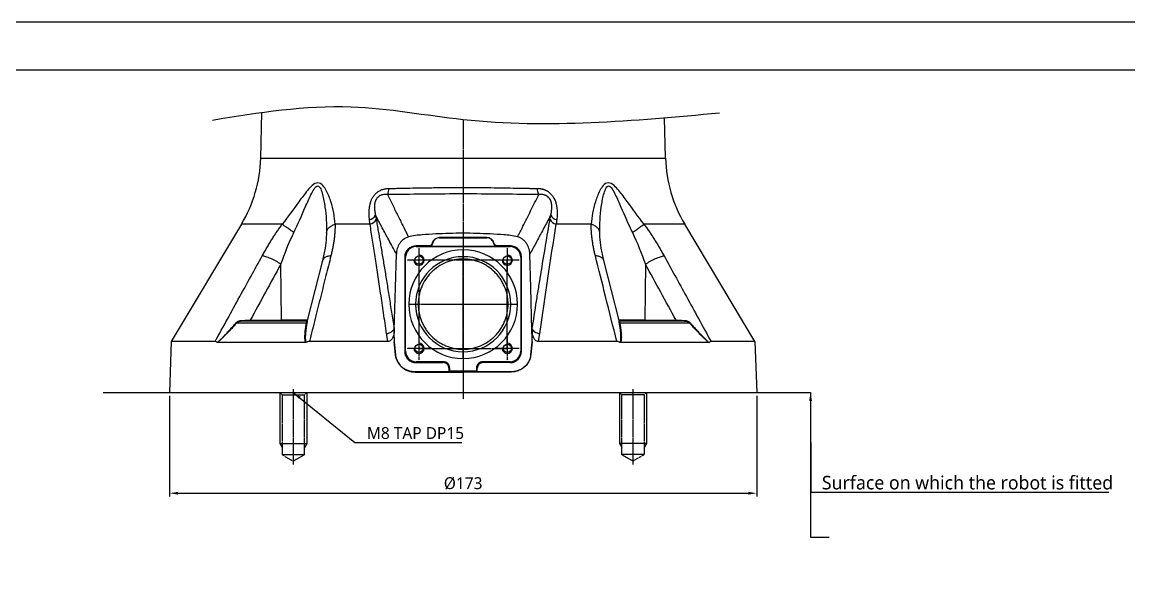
# Model space of a CAD drawing. Header units: millimetres. Extents: x 0 to 4378, y 0 to 2376.
# Drawn here: x 3869.8 to 4195.6, y 252.8 to 420 of the extents above; entities that cross this region are included whole.
import ezdxf
from ezdxf.enums import TextEntityAlignment as Align

# ---------------------------------------------------------------- set-up
doc = ezdxf.new("R2010")
doc.units = ezdxf.units.MM
doc.header["$LTSCALE"] = 0.2
for name, pattern in [('CENTER2', [1.125, 0.75, -0.125, 0.125, -0.125]), ('CENTERX2', [4, 2.5, -0.5, 0.5, -0.5]), ('HIDDEN', [0.375, 0.25, -0.125])]:
    doc.linetypes.add(name, pattern=pattern)
for name, color, linetype in [('01_Object Line', 4, 'Continuous'), ('02_Center Line', 1, 'CENTER2'), ('03_Hidden Line', 2, 'HIDDEN'), ('05_Section Line', 3, 'Continuous'), ('12_Before Rev.Num.', 5, 'Continuous')]:
    doc.layers.add(name, color=color, linetype=linetype)
doc.styles.add('Rainbow-4.0 Style', font='malgunsl.ttf')
doc.dimstyles.new('Rainbow-4.0 Style', dxfattribs={"dimtxt": 3.5, "dimasz": 2.5, "dimexe": 1, "dimexo": 1, "dimgap": 1, "dimtad": 1, "dimdsep": 46, "dimtxsty": 'Rainbow-4.0 Style', "dimcen": 0, "dimclrd": 251, "dimclre": 251, "dimclrt": 7, "dimazin": 3, "dimtp": 0.1, "dimtm": 0.1, "dimtfac": 0.61, "dimtmove": 0, "dimatfit": 3, "dimfxl": 1, "dimlwd": -1, "dimlwe": -1, "dimarcsym": 1})

# ---------------------------------------------------------------- blocks, each defined once
blk = doc.blocks.new('13211 Blk$A39N2-6W2401R')
blk.add_circle((0, 0), 1.23)
at = {"layer": '02_Center Line'}
for p, q in [((0, 3.5), (0, -3.5)), ((3.5, 0), (-3.5, 0))]:
    blk.add_line(p, q, dxfattribs=at)
at = {"layer": '05_Section Line'}
blk.add_arc((0, 0), 1.5, 180, 90, dxfattribs=at)
blk = doc.blocks.new('13211 Blk$A39N2-6W2401T')
blk.add_circle((0, 0), 1.23)
at = {"layer": '02_Center Line'}
for p, q in [((0, 3.5), (0, -3.5)), ((3.5, 0), (-3.5, 0))]:
    blk.add_line(p, q, dxfattribs=at)
at = {"layer": '05_Section Line'}
blk.add_arc((0, 0), 1.5, 180, 90, dxfattribs=at)
blk = doc.blocks.new('13211 Blk$A39N2-6W2401V')
blk.add_circle((0, 0), 1.23)
at = {"layer": '02_Center Line'}
for p, q in [((0, 3.5), (0, -3.5)), ((3.5, 0), (-3.5, 0))]:
    blk.add_line(p, q, dxfattribs=at)
at = {"layer": '05_Section Line'}
blk.add_arc((0, 0), 1.5, 180, 90, dxfattribs=at)
blk = doc.blocks.new('13211 Blk$A39N2-6W2401X')
blk.add_circle((0, 0), 1.23)
at = {"layer": '02_Center Line'}
for p, q in [((0, 3.5), (0, -3.5)), ((3.5, 0), (-3.5, 0))]:
    blk.add_line(p, q, dxfattribs=at)
at = {"layer": '05_Section Line'}
blk.add_arc((0, 0), 1.5, 180, 90, dxfattribs=at)
blk = doc.blocks.new('13211 Blk$A39N2-6W2401P')
at = {"linetype": 'Continuous', "lineweight": 25}
for p, q in [((-59.6, 71.01), (-59.25, 84.47)), ((59.6, 71.01), (59.29, 82.91)), ((-59.6, 71.01), (59.6, 71.01)), ((-65.26, 51.54), (-85.91, 16.99)), ((-40.22, 49.1), (-40.23, 48.75)), ((40.23, 48.76), (40.22, 49.1)), ((85.91, 16.99), (65.26, 51.54)), ((-40.23, 48.75), (-40.29, 47.51)), ((6.97, 47.63), (-6.97, 47.61)), ((-6.97, 47.54), (6.97, 47.56)), ((40.27, 47.74), (40.23, 48.76)), ((-10.05, 45.19), (-13.85, 45.19)), ((-13.85, 45.19), (-13.85, 44.95)), ((-13.85, 44.95), (0, 44.95)), ((0, 44.98), (-10.02, 44.98)), ((0, 44.98), (0, 44.95)), ((10.02, 44.98), (0, 44.98)), ((0, 44.95), (13.85, 44.95)), ((0, 42), (0, 44)), ((13.85, 45.19), (10.05, 45.19)), ((13.85, 44.95), (13.85, 45.19)), ((-53.49, 23.29), (-53.65, 39.81)), ((-41.42, 40.88), (-45.92, 23.23)), ((-17.19, 41.85), (-17.19, 14.15)), ((-16.95, 41.85), (-17.19, 41.85)), ((-16.95, 14.15), (-16.95, 41.85)), ((0, 41.29), (0, 42)), ((17.19, 41.85), (16.95, 41.85)), ((16.95, 41.85), (16.95, 14.15)), ((17.19, 14.15), (17.19, 41.85)), ((45.92, 23.23), (41.42, 40.88)), ((53.65, 39.81), (53.49, 23.29)), ((-45.88, 23.29), (-53.49, 23.29)), ((53.49, 23.29), (45.9, 23.29)), ((-20.32, 18.1), (-20.28, 20.3)), ((-20.28, 20.3), (-20.28, 20.3)), ((20.32, 18.1), (20.26, 20.35)), ((20.28, 20.3), (20.26, 20.35)), ((20.28, 20.3), (20.32, 18.1)), ((20.28, 20.3), (20.28, 20.3)), ((-85.91, 16.99), (-86.43, 2)), ((-22.18, 17), (-22.47, 18.89)), ((-22.18, 17), (-22.18, 16.99)), ((-20.33, 16.88), (-20.34, 16.98)), ((-20.32, 16.98), (-20.34, 16.98)), ((-20.33, 16.88), (-20.34, 16.98)), ((-20.33, 16.88), (-20.33, 16.88)), ((-20.3, 18.27), (-20.32, 16.98)), ((20.32, 16.98), (20.3, 18.27)), ((20.34, 16.98), (20.32, 16.98)), ((20.34, 16.98), (20.33, 16.88)), ((20.33, 16.88), (20.34, 16.98)), ((22.18, 17), (22.47, 18.89)), ((22.47, 18.89), (22.53, 19.3)), ((85.91, 16.99), (86.43, 2)), ((-17.19, 14.15), (-16.95, 14.15)), ((0, 14.73), (0, 14)), ((0, 14), (0, 12)), ((16.95, 14.15), (17.19, 14.15)), ((-13.85, 11.05), (-13.85, 10.81)), ((-5.83, 11.05), (-13.85, 11.05)), ((-13.85, 10.81), (-5.83, 10.81)), ((-5.83, 10.81), (-5.83, 11.05)), ((5.83, 10.81), (5.83, 11.05)), ((13.85, 11.05), (5.83, 11.05)), ((13.85, 10.81), (5.83, 10.81)), ((13.85, 10.81), (13.85, 11.05)), ((-14.17, 8.08), (-4.17, 8.08)), ((-4.17, 9.15), (-4.17, 8.08)), ((-4.17, 8.08), (-3.93, 8.33)), ((-3.93, 8.33), (-3.93, 9.15)), ((3.93, 8.33), (-3.93, 8.33)), ((4.17, 9.15), (3.93, 9.15)), ((3.93, 9.15), (3.93, 8.33)), ((3.93, 8.33), (4.17, 8.08)), ((4.17, 8.08), (4.17, 9.15)), ((4.17, 8.08), (14.17, 8.08)), ((-86.43, 2), (86.43, 2))]:
    blk.add_line(p, q, dxfattribs=at)
at = {"linetype": 'Continuous', "lineweight": 25, "flags": 128}
for points in [[(-20.87, 60.28), (-21.58, 60.27), (-22.28, 60.27)], [(-6.97, 47.61), (-6.97, 47.57), (-6.97, 47.54)], [(6.97, 47.56), (6.97, 47.6), (6.97, 47.63)], [(-20.26, 20.35), (-19.92, 32.91), (-19.65, 42.77)], [(20.26, 20.35), (19.92, 32.91), (19.65, 42.77)], [(-62.69, 23.29), (-57.53, 23.29), (-53.49, 23.29)], [(-53.37, 23), (-53.39, 23.01), (-53.41, 23.02), (-53.43, 23.05), (-53.45, 23.09), (-53.47, 23.13), (-53.48, 23.18), (-53.48, 23.24), (-53.49, 23.29)], [(53.49, 23.29), (53.48, 23.24), (53.48, 23.18), (53.47, 23.13), (53.45, 23.09), (53.43, 23.05), (53.41, 23.02), (53.39, 23.01), (53.37, 23)], [(53.49, 23.29), (58.64, 23.29), (62.69, 23.29)], [(-20.32, 20.76), (-20.3, 20.59), (-20.28, 20.45)], [(-20.32, 18.1), (-20.29, 19.36), (-20.26, 20.35)], [(-20.26, 20.35), (-20.27, 20.32), (-20.28, 20.3)], [(20.28, 20.45), (20.3, 20.63), (20.33, 20.76)], [(-20.3, 18.27), (-20.31, 18.17), (-20.32, 18.1)], [(20.32, 18.1), (20.31, 18.19), (20.3, 18.27)], [(20.33, 16.88), (20.33, 16.88), (20.33, 16.88)], [(-19.91, 13.14), (-19.92, 13.14), (-19.92, 13.14)], [(19.92, 13.14), (19.92, 13.14), (19.91, 13.14)], [(0, 8.08), (-7.94, 8.08), (-14.17, 8.08)], [(-3.93, 9.15), (-4.07, 9.15), (-4.17, 9.15)], [(0, 7.99), (0, 8.04), (0, 8.08)], [(14.17, 8.08), (6.24, 8.08), (0, 8.08)]]:
    blk.add_lwpolyline(points, dxfattribs=at)
at = {"linetype": 'Continuous', "lineweight": 25}
for centre, radius, start, end in [((-99.59, 72.06), 40, 329.1279, 358.5), ((99.59, 72.06), 40, 181.5, 210.8721), ((-26.32, 62.32), 4.54, 333.0982, 357.2856), ((26.3, 62.33), 4.54, 182.8243, 207.0648), ((-28.27, 55.6), 2.82, 284.3486, 330.8618), ((-28.14, 54.3), 2.86, 284.9335, 332.8574), ((28.14, 54.3), 2.86, 207.142, 255.0673), ((28.27, 55.61), 2.82, 209.1469, 255.655), ((-6.97, 45.44), 2.17, 90.0924, 166.2598), ((6.97, 45.46), 2.17, 13.3227, 90.0923), ((-13.85, 41.85), 3.34, 90, 180.0001), ((-13.85, 41.85), 3.1, 90, 180), ((0, 28), 16, 90, 270), ((0, 28), 16, 270, 90), ((13.85, 41.85), 3.1, 0, 90), ((0, 28), 14, 90, 270), ((0, 28), 14, 270, 90), ((-21.43, 20.84), 1.27, 335.0181, 337.4625), ((21.43, 20.84), 1.26, 202.5326, 204.9884), ((-13.85, 14.15), 3.1, 180, 270), ((13.85, 14.15), 3.34, 270, 359.9999), ((13.85, 14.15), 3.1, 270, 0), ((-5.83, 9.15), 1.9, 359.9077, 90), ((-5.83, 9.15), 1.66, 359.9077, 90), ((5.83, 9.15), 1.9, 90, 180.0923), ((5.83, 9.15), 1.66, 90, 180.0923)]:
    blk.add_arc(centre, radius, start, end, dxfattribs=at)
for points, knots in [([(-37.7, 51.54), (-37.82, 53.75), (-38.24, 56), (-39.3, 59.33), (-39.72, 60.44), (-40.57, 62.01), (-40.88, 62.52), (-41.66, 63.39), (-42.17, 63.76), (-43.37, 63.75), (-43.95, 63.37), (-44.96, 62.49), (-45.42, 61.97), (-46.73, 60.4), (-47.53, 59.29), (-49.96, 55.97), (-51.57, 53.74), (-53.26, 51.54)], [0, 0, 0, 0, 0.25, 0.25, 0.375, 0.375, 0.4375, 0.4375, 0.5, 0.5, 0.5625, 0.5625, 0.625, 0.625, 0.75, 0.75, 1, 1, 1, 1]), ([(-49.84, 49.1), (-48.66, 51.58), (-47.55, 54.09), (-45.92, 57.83), (-45.38, 59.07), (-44.52, 60.84), (-44.22, 61.42), (-43.58, 62.41), (-43.21, 62.84), (-42.47, 62.86), (-42.17, 62.43), (-41.71, 61.46), (-41.53, 60.89), (-41.07, 59.12), (-40.85, 57.87), (-40.33, 54.12), (-40.17, 51.59), (-40.22, 49.1)], [0, 0, 0, 0, 0.25, 0.25, 0.375, 0.375, 0.4375, 0.4375, 0.5, 0.5, 0.5625, 0.5625, 0.625, 0.625, 0.75, 0.75, 1, 1, 1, 1]), ([(-27.57, 52.87), (-27.58, 52.99), (-27.61, 53.23), (-27.64, 53.6), (-27.66, 53.96), (-27.67, 54.32), (-27.68, 54.67), (-27.68, 55.01), (-27.67, 55.34), (-27.65, 55.67), (-27.63, 55.99), (-27.59, 56.31), (-27.55, 56.62), (-27.5, 56.92), (-27.45, 57.21), (-27.38, 57.5), (-27.31, 57.78), (-27.23, 58.05), (-27.14, 58.31), (-27.04, 58.57), (-26.86, 58.98), (-26.56, 59.55), (-26.06, 60.23), (-25.48, 60.82), (-24.9, 61.25), (-24.36, 61.54), (-23.89, 61.75), (-23.4, 61.9), (-22.89, 62.02), (-22.35, 62.09), (-21.98, 62.1), (-21.79, 62.1)], [0, 0, 0, 0, 0.0335354, 0.0661457, 0.0978479, 0.1286597, 0.1585996, 0.1876872, 0.2159433, 0.24339, 0.2700509, 0.2959513, 0.3211182, 0.3455806, 0.3693697, 0.3925191, 0.4150646, 0.4370449, 0.4585015, 0.4794784, 0.5000228, 0.5626675, 0.6253279, 0.6883573, 0.750067, 0.7894952, 0.8292989, 0.8698829, 0.9116305, 0.9548961, 1, 1, 1, 1]), ([(-21.79, 62.1), (-21.56, 62.1), (-21.08, 62.11), (-20.31, 62.12), (-19.47, 62.13), (-18.55, 62.15), (-17.55, 62.17), (-15.75, 62.21), (-13.59, 62.26), (-11.16, 62.3), (-9.22, 62.32), (-7.36, 62.34), (-5.5, 62.36), (-3.66, 62.37), (-1.82, 62.37), (0.59, 62.38), (3.61, 62.37), (7.29, 62.34), (10.43, 62.31), (13.5, 62.25), (15.84, 62.2), (17.99, 62.15), (19.4, 62.13), (20.64, 62.11), (21.42, 62.11), (21.77, 62.11)], [0, 0, 0, 0, 0.01656, 0.034848, 0.054863, 0.076605, 0.100074, 0.125268, 0.202668, 0.249884, 0.292499, 0.33476, 0.376666, 0.41822, 0.459422, 0.500273, 0.580465, 0.663351, 0.74894, 0.793835, 0.874147, 0.911222, 0.944557, 0.97415, 1, 1, 1, 1]), ([(21.77, 62.11), (21.86, 62.11), (22.04, 62.1), (22.29, 62.09), (22.55, 62.06), (22.79, 62.03), (23.04, 61.99), (23.28, 61.93), (23.51, 61.87), (23.74, 61.8), (23.96, 61.72), (24.18, 61.63), (24.39, 61.52), (24.6, 61.41), (24.89, 61.25), (25.26, 60.99), (25.67, 60.63), (26.12, 60.16), (26.56, 59.55), (26.91, 58.89), (27.16, 58.27), (27.34, 57.71), (27.48, 57.1), (27.58, 56.47), (27.65, 55.81), (27.68, 55.11), (27.68, 54.39), (27.65, 53.63), (27.59, 53.13), (27.57, 52.87)], [0, 0, 0, 0, 0.02115, 0.041871, 0.062193, 0.082145, 0.101762, 0.121075, 0.140121, 0.158936, 0.177558, 0.196027, 0.214382, 0.232664, 0.250914, 0.292239, 0.33376, 0.376101, 0.438677, 0.501526, 0.54527, 0.591167, 0.639612, 0.690948, 0.745469, 0.803428, 0.865044, 0.930511, 1, 1, 1, 1]), ([(53.26, 51.54), (51.56, 53.75), (49.94, 56), (47.51, 59.33), (46.7, 60.44), (45.38, 62.01), (44.93, 62.52), (43.92, 63.39), (43.33, 63.76), (42.14, 63.75), (41.64, 63.37), (40.86, 62.49), (40.54, 61.97), (39.7, 60.4), (39.29, 59.29), (38.24, 55.97), (37.82, 53.74), (37.7, 51.54)], [0, 0, 0, 0, 0.25, 0.25, 0.375, 0.375, 0.4375, 0.4375, 0.5, 0.5, 0.5625, 0.5625, 0.625, 0.625, 0.75, 0.75, 1, 1, 1, 1]), ([(40.22, 49.1), (40.17, 51.58), (40.33, 54.09), (40.84, 57.83), (41.06, 59.07), (41.52, 60.84), (41.7, 61.42), (42.15, 62.41), (42.45, 62.84), (43.19, 62.86), (43.56, 62.43), (44.2, 61.46), (44.5, 60.89), (45.36, 59.12), (45.9, 57.87), (47.54, 54.12), (48.65, 51.59), (49.84, 49.1)], [0, 0, 0, 0, 0.25, 0.25, 0.375, 0.375, 0.4375, 0.4375, 0.5, 0.5, 0.5625, 0.5625, 0.625, 0.625, 0.75, 0.75, 1, 1, 1, 1]), ([(-22.28, 60.27), (-22.36, 60.27), (-22.52, 60.29), (-22.74, 60.3), (-22.96, 60.3), (-23.16, 60.3), (-23.48, 60.27), (-23.9, 60.19), (-24.44, 59.99), (-24.94, 59.69), (-25.38, 59.26), (-25.71, 58.73), (-25.91, 58.2), (-26.03, 57.69), (-26.1, 57.2), (-26.12, 56.67), (-26.1, 56.11), (-26.04, 55.51), (-25.94, 54.87), (-25.85, 54.45), (-25.8, 54.23)], [0, 0, 0, 0, 0.02862, 0.055529, 0.080711, 0.104158, 0.125866, 0.190952, 0.250673, 0.313493, 0.373641, 0.435025, 0.501449, 0.55254, 0.609654, 0.673321, 0.743931, 0.821775, 0.907074, 1, 1, 1, 1]), ([(-22.28, 60.27), (-21.76, 59.22), (-20.74, 57.16), (-19.23, 54.12), (-17.77, 51.17), (-16.81, 49.24), (-16.34, 48.29)], [0, 0, 0, 0, 0.260243, 0.513696, 0.7603, 1, 1, 1, 1]), ([(20.87, 60.28), (17.53, 60.33), (14.09, 60.38), (7.1, 60.45), (3.56, 60.47), (-3.54, 60.47), (-7.09, 60.45), (-14.09, 60.38), (-17.54, 60.32), (-20.87, 60.28)], [0, 0, 0, 0, 0.25, 0.25, 0.5, 0.5, 0.75, 0.75, 1, 1, 1, 1]), ([(16.52, 48.75), (16.88, 49.48), (17.62, 50.96), (18.74, 53.2), (19.89, 55.51), (21.06, 57.87), (21.86, 59.46), (22.27, 60.27)], [0, 0, 0, 0, 0.1908935, 0.3863638, 0.5863882, 0.7909423, 1, 1, 1, 1]), ([(25.8, 54.23), (25.82, 54.34), (25.87, 54.56), (25.94, 54.89), (25.99, 55.21), (26.04, 55.53), (26.07, 55.83), (26.1, 56.13), (26.11, 56.42), (26.11, 56.69), (26.11, 56.96), (26.09, 57.22), (26.06, 57.47), (26.02, 57.71), (25.98, 57.94), (25.88, 58.29), (25.71, 58.74), (25.37, 59.26), (24.94, 59.7), (24.5, 59.96), (24.12, 60.11), (23.81, 60.21), (23.46, 60.27), (23.08, 60.31), (22.68, 60.31), (22.41, 60.28), (22.27, 60.27)], [0, 0, 0, 0, 0.047337, 0.092753, 0.136267, 0.177899, 0.217672, 0.255613, 0.29175, 0.326117, 0.358754, 0.389705, 0.419022, 0.446767, 0.473011, 0.497839, 0.564326, 0.625803, 0.686116, 0.749208, 0.782935, 0.81969, 0.85967, 0.903002, 0.949764, 1, 1, 1, 1]), ([(-19.65, 42.77), (-20.04, 43.5), (-20.43, 44.22), (-21.19, 45.61), (-21.55, 46.29), (-22.54, 48.13), (-23.17, 49.3), (-24.42, 51.64), (-25.05, 52.81), (-25.71, 54.07), (-25.76, 54.15), (-25.8, 54.23)], [0, 0, 0, 0, 0.190379, 0.190379, 0.368385, 0.368385, 0.673716, 0.673716, 0.979051, 0.979051, 1, 1, 1, 1]), ([(-25.59, 53), (-25.49, 52.43), (-25.29, 51.28), (-24.99, 49.52), (-24.68, 47.72), (-24.36, 45.88), (-24.05, 43.99), (-23.73, 42.06), (-23.4, 40.09), (-23.07, 38.07), (-22.73, 36), (-22.39, 33.9), (-22.05, 31.75), (-21.7, 29.55), (-21.35, 27.32), (-20.99, 25.03), (-20.62, 22.71), (-20.38, 21.14), (-20.26, 20.35)], [0, 0, 0, 0, 0.053498, 0.108194, 0.164089, 0.221183, 0.279478, 0.338973, 0.39967, 0.461567, 0.524666, 0.588966, 0.654468, 0.721171, 0.789076, 0.858183, 0.928491, 1, 1, 1, 1]), ([(25.8, 54.23), (25.76, 54.15), (25.71, 54.07), (25.05, 52.82), (24.42, 51.64), (23.17, 49.31), (22.55, 48.14), (21.3, 45.81), (20.67, 44.65), (19.91, 43.25), (19.78, 43.01), (19.65, 42.77)], [0, 0, 0, 0, 0.020822, 0.020822, 0.326008, 0.326008, 0.631192, 0.631192, 0.936375, 0.936375, 1, 1, 1, 1]), ([(20.26, 20.35), (20.72, 23.31), (21.16, 26.16), (21.81, 30.27), (22.14, 32.29), (22.5, 34.58), (22.69, 35.71), (22.76, 36.19), (22.81, 36.51), (22.84, 36.64), (23.83, 42.75), (24.74, 48.14), (25.59, 53)], [0, 0, 0, 0, 0.25, 0.25, 0.375, 0.4375, 0.46875, 0.484375, 0.484375, 0.5, 0.5, 1, 1, 1, 1]), ([(-53.26, 51.54), (-55.17, 51.54), (-56.89, 51.54), (-59.89, 51.54), (-61.16, 51.54), (-63.21, 51.54), (-63.98, 51.54), (-65, 51.54), (-65.26, 51.54), (-65.26, 51.54)], [0, 0, 0, 0, 0.25, 0.25, 0.5, 0.5, 0.75, 0.75, 1, 1, 1, 1]), ([(-59.15, 42.25), (-59.04, 42.45), (-58.81, 42.86), (-58.47, 43.46), (-58.13, 44.05), (-57.79, 44.64), (-57.44, 45.22), (-57.1, 45.79), (-56.75, 46.35), (-56.41, 46.91), (-56.06, 47.46), (-55.72, 47.99), (-55.37, 48.52), (-55.02, 49.05), (-54.67, 49.56), (-54.32, 50.07), (-53.97, 50.56), (-53.62, 51.05), (-53.38, 51.38), (-53.26, 51.54)], [0, 0, 0, 0, 0.064449, 0.128129, 0.191052, 0.253231, 0.314678, 0.375407, 0.435431, 0.494764, 0.553419, 0.611411, 0.668753, 0.72546, 0.781548, 0.837029, 0.891922, 0.94624, 1, 1, 1, 1]), ([(-49.84, 49.1), (-50.17, 49.34), (-50.51, 49.59), (-51.18, 50.07), (-51.51, 50.3), (-52.12, 50.73), (-52.4, 50.93), (-52.89, 51.28), (-53.1, 51.42), (-53.26, 51.54)], [0, 0, 0, 0, 0.25, 0.25, 0.5, 0.5, 0.75, 0.75, 1, 1, 1, 1]), ([(-40.22, 49.1), (-40.21, 49.34), (-40.14, 49.59), (-39.91, 50.07), (-39.73, 50.3), (-39.28, 50.73), (-39.01, 50.93), (-38.39, 51.28), (-38.05, 51.42), (-37.7, 51.54)], [0, 0, 0, 0, 0.25, 0.25, 0.5, 0.5, 0.75, 0.75, 1, 1, 1, 1]), ([(-37.7, 51.54), (-37.7, 51.38), (-37.7, 51.05), (-37.71, 50.57), (-37.72, 50.07), (-37.75, 49.56), (-37.78, 49.05), (-37.83, 48.53), (-37.88, 48), (-37.94, 47.46), (-38.01, 46.91), (-38.09, 46.36), (-38.18, 45.79), (-38.28, 45.22), (-38.39, 44.64), (-38.51, 44.06), (-38.64, 43.46), (-38.78, 42.86), (-38.88, 42.45), (-38.93, 42.25)], [0, 0, 0, 0, 0.05369, 0.107948, 0.16279, 0.21823, 0.274284, 0.330967, 0.388293, 0.446278, 0.504934, 0.564276, 0.624318, 0.685073, 0.746554, 0.808774, 0.871747, 0.935485, 1, 1, 1, 1]), ([(-22.53, 19.31), (-22.68, 20.34), (-22.98, 22.38), (-23.42, 25.4), (-23.86, 28.34), (-24.28, 31.21), (-24.7, 34.01), (-25.11, 36.73), (-25.51, 39.38), (-25.91, 41.96), (-26.29, 44.46), (-26.67, 46.89), (-27.04, 49.24), (-27.28, 50.78), (-27.4, 51.54)], [0, 0, 0, 0, 0.094728, 0.187379, 0.277951, 0.366448, 0.452871, 0.537222, 0.619503, 0.699718, 0.777871, 0.853965, 0.928006, 1, 1, 1, 1]), ([(15.97, 47.84), (15.31, 48.03), (14.65, 48.15), (13.32, 48.33), (12.66, 48.38), (10.66, 48.51), (9.32, 48.61), (5.32, 48.82), (2.64, 48.9), (-2.71, 48.9), (-5.39, 48.82), (-9.4, 48.61), (-10.74, 48.51), (-13.41, 48.32), (-14.74, 48.22), (-16.05, 47.82)], [0, 0, 0, 0, 0.0625, 0.0625, 0.125, 0.125, 0.25, 0.25, 0.5, 0.5, 0.75, 0.75, 0.875, 0.875, 1, 1, 1, 1]), ([(38.93, 42.25), (38.88, 42.45), (38.78, 42.86), (38.64, 43.46), (38.51, 44.06), (38.39, 44.64), (38.28, 45.22), (38.18, 45.79), (38.09, 46.36), (38.01, 46.91), (37.94, 47.46), (37.88, 48), (37.83, 48.53), (37.78, 49.05), (37.75, 49.56), (37.72, 50.07), (37.71, 50.57), (37.7, 51.05), (37.7, 51.38), (37.7, 51.54)], [0, 0, 0, 0, 0.064515, 0.128253, 0.191226, 0.253446, 0.314927, 0.375682, 0.435724, 0.495066, 0.553722, 0.611707, 0.669033, 0.725716, 0.78177, 0.83721, 0.892052, 0.94631, 1, 1, 1, 1]), ([(40.22, 49.1), (40.21, 49.34), (40.14, 49.59), (39.91, 50.07), (39.73, 50.3), (39.28, 50.73), (39.01, 50.93), (38.39, 51.28), (38.05, 51.42), (37.7, 51.54)], [0, 0, 0, 0, 0.25, 0.25, 0.5, 0.5, 0.75, 0.75, 1, 1, 1, 1]), ([(49.84, 49.1), (50.17, 49.34), (50.51, 49.59), (51.18, 50.07), (51.51, 50.3), (52.12, 50.73), (52.4, 50.93), (52.89, 51.28), (53.1, 51.42), (53.26, 51.54)], [0, 0, 0, 0, 0.25, 0.25, 0.5, 0.5, 0.75, 0.75, 1, 1, 1, 1]), ([(65.26, 51.54), (65.26, 51.54), (65, 51.54), (63.98, 51.54), (63.21, 51.54), (61.16, 51.54), (59.89, 51.54), (56.89, 51.54), (55.17, 51.54), (53.26, 51.54)], [0, 0, 0, 0, 0.25, 0.25, 0.5, 0.5, 0.75, 0.75, 1, 1, 1, 1]), ([(53.26, 51.54), (53.38, 51.38), (53.62, 51.05), (53.97, 50.56), (54.32, 50.07), (54.67, 49.56), (55.02, 49.05), (55.37, 48.52), (55.72, 47.99), (56.06, 47.46), (56.41, 46.91), (56.75, 46.35), (57.1, 45.79), (57.44, 45.22), (57.79, 44.64), (58.13, 44.05), (58.47, 43.46), (58.81, 42.86), (59.04, 42.45), (59.15, 42.25)], [0, 0, 0, 0, 0.05376, 0.108078, 0.162971, 0.218453, 0.27454, 0.331247, 0.388589, 0.446581, 0.505236, 0.564569, 0.624593, 0.685322, 0.746769, 0.808948, 0.871871, 0.935551, 1, 1, 1, 1]), ([(-40.28, 47.61), (-40.38, 46.59), (-40.58, 44.43), (-41.13, 42.1), (-41.42, 40.87)], [0, 0, 0, 0, 0.474446, 1, 1, 1, 1]), ([(-16.05, 47.82), (-16.58, 47.66), (-17.08, 47.41), (-17.97, 46.75), (-18.35, 46.35), (-18.99, 45.44), (-19.22, 44.94), (-19.55, 43.88), (-19.64, 43.33), (-19.65, 42.77)], [0, 0, 0, 0, 0.25, 0.25, 0.5, 0.5, 0.75, 0.75, 1, 1, 1, 1]), ([(-16.34, 48.29), (-16.3, 48.21), (-16.2, 48.06), (-16.1, 47.9), (-16.05, 47.82)], [0, 0, 0, 0, 0.503174, 1, 1, 1, 1]), ([(-9.08, 45.95), (-9.13, 45.74), (-9.26, 45.54), (-9.61, 45.27), (-9.82, 45.19), (-10.05, 45.19)], [0, 0, 0, 0, 0.5, 0.5, 1, 1, 1, 1]), ([(-10.02, 44.98), (-9.79, 44.98), (-9.56, 45.07), (-9.2, 45.37), (-9.08, 45.58), (-9.04, 45.81)], [0, 0, 0, 0, 0.5, 0.5, 1, 1, 1, 1]), ([(-6.97, 47.54), (-7.2, 47.54), (-7.44, 47.5), (-7.9, 47.34), (-8.12, 47.21), (-8.51, 46.88), (-8.68, 46.68), (-8.92, 46.26), (-9, 46.03), (-9.04, 45.81)], [0, 0, 0, 0, 0.25, 0.25, 0.5, 0.5, 0.75, 0.75, 1, 1, 1, 1]), ([(9.04, 45.81), (9, 46.04), (8.92, 46.27), (8.68, 46.7), (8.52, 46.9), (8.13, 47.23), (7.9, 47.36), (7.43, 47.52), (7.19, 47.56), (6.97, 47.56)], [0, 0, 0, 0, 0.25, 0.25, 0.5, 0.5, 0.75, 0.75, 1, 1, 1, 1]), ([(9.04, 45.81), (9.08, 45.58), (9.2, 45.37), (9.56, 45.07), (9.79, 44.98), (10.02, 44.98)], [0, 0, 0, 0, 0.5, 0.5, 1, 1, 1, 1]), ([(10.05, 45.19), (9.83, 45.19), (9.61, 45.27), (9.26, 45.55), (9.13, 45.74), (9.08, 45.96)], [0, 0, 0, 0, 0.5, 0.5, 1, 1, 1, 1]), ([(19.65, 42.77), (19.64, 43.34), (19.55, 43.89), (19.3, 44.69), (19.19, 44.95), (18.95, 45.45), (18.81, 45.69), (18.49, 46.15), (18.31, 46.37), (17.92, 46.77), (17.71, 46.95), (17.26, 47.27), (17.02, 47.42), (16.51, 47.67), (16.25, 47.77), (15.97, 47.84)], [0, 0, 0, 0, 0.25, 0.25, 0.375, 0.375, 0.5, 0.5, 0.625, 0.625, 0.75, 0.75, 0.875, 0.875, 1, 1, 1, 1]), ([(41.42, 40.87), (41.13, 42.1), (40.56, 44.51), (40.36, 46.74), (40.26, 47.84)], [0, 0, 0, 0, 0.508119, 1, 1, 1, 1]), ([(17.19, 41.85), (17.19, 42.29), (17.1, 42.72), (16.77, 43.53), (16.52, 43.9), (15.9, 44.52), (15.53, 44.77), (14.72, 45.1), (14.29, 45.19), (13.85, 45.19)], [0, 0, 0, 0, 0.25, 0.25, 0.5, 0.5, 0.75, 0.75, 1, 1, 1, 1]), ([(-73.02, 16.99), (-70.59, 21.42), (-65.98, 29.84), (-61.35, 38.25), (-59.15, 42.25)], [0, 0, 0, 0, 0.525562, 1, 1, 1, 1]), ([(-53.65, 39.81), (-54.08, 40.09), (-54.56, 40.38), (-55.59, 40.94), (-56.14, 41.21), (-57.17, 41.67), (-57.67, 41.86), (-58.52, 42.13), (-58.87, 42.21), (-59.15, 42.25)], [0, 0, 0, 0, 0.25, 0.25, 0.5, 0.5, 0.75, 0.75, 1, 1, 1, 1]), ([(-38.93, 42.25), (-39.41, 40.31), (-40.41, 36.32), (-41.96, 30.16), (-43.58, 23.69), (-44.69, 19.26), (-45.26, 16.99)], [0, 0, 0, 0, 0.23072, 0.474293, 0.730719, 1, 1, 1, 1]), ([(-38.93, 42.25), (-39.27, 42.2), (-39.97, 42.12), (-40.77, 41.77), (-41.32, 41.31), (-41.38, 40.9), (-41.4, 40.71)], [0, 0, 0, 0, 0.241729, 0.497856, 0.760298, 1, 1, 1, 1]), ([(0, 41.29), (-0.88, 41.29), (-1.75, 41.2), (-3.03, 40.94), (-3.45, 40.84), (-4.29, 40.58), (-4.7, 40.43), (-5.9, 39.93), (-6.66, 39.52), (-7.73, 38.8), (-8.08, 38.54), (-8.74, 37.99), (-9.05, 37.7), (-9.65, 37.1), (-9.94, 36.79), (-10.48, 36.13), (-10.74, 35.78), (-11.46, 34.71), (-11.86, 33.96), (-12.36, 32.77), (-12.51, 32.37), (-12.77, 31.54), (-12.87, 31.11), (-13.14, 29.83), (-13.23, 28.97), (-13.24, 27.66), (-13.22, 27.22), (-13.14, 26.34), (-13.07, 25.91), (-12.83, 24.62), (-12.58, 23.79), (-12.08, 22.57), (-11.89, 22.17), (-11.49, 21.4), (-11.27, 21.03), (-10.79, 20.31), (-10.53, 19.96), (-9.99, 19.29), (-9.69, 18.96), (-8.78, 18.04), (-8.12, 17.49), (-7.05, 16.76), (-6.67, 16.53), (-5.9, 16.12), (-5.51, 15.93), (-4.32, 15.43), (-3.49, 15.17), (-2.2, 14.91), (-1.76, 14.84), (-0.88, 14.75), (-0.44, 14.73), (0, 14.73)], [0, 0, 0, 0, 0.0625, 0.0625, 0.09375, 0.09375, 0.125, 0.125, 0.1875, 0.1875, 0.21875, 0.21875, 0.25, 0.25, 0.28125, 0.28125, 0.3125, 0.3125, 0.375, 0.375, 0.40625, 0.40625, 0.4375, 0.4375, 0.5, 0.5, 0.53125, 0.53125, 0.5625, 0.5625, 0.625, 0.625, 0.65625, 0.65625, 0.6875, 0.6875, 0.71875, 0.71875, 0.75, 0.75, 0.8125, 0.8125, 0.84375, 0.84375, 0.875, 0.875, 0.9375, 0.9375, 0.96875, 0.96875, 1, 1, 1, 1]), ([(0, 14.73), (0.44, 14.73), (0.88, 14.75), (1.76, 14.84), (2.19, 14.91), (3.04, 15.08), (3.46, 15.19), (4.3, 15.44), (4.71, 15.59), (5.92, 16.1), (6.68, 16.52), (7.76, 17.24), (8.1, 17.5), (8.77, 18.06), (9.09, 18.35), (10, 19.27), (10.55, 19.94), (11.27, 21.03), (11.49, 21.41), (11.9, 22.18), (12.08, 22.57), (12.41, 23.37), (12.55, 23.78), (12.8, 24.62), (12.91, 25.05), (13.16, 26.35), (13.24, 27.22), (13.23, 28.53), (13.21, 28.96), (13.11, 29.84), (13.05, 30.27), (12.79, 31.54), (12.53, 32.37), (12.03, 33.56), (11.84, 33.95), (11.43, 34.71), (11.21, 35.08), (10.74, 35.78), (10.48, 36.13), (9.94, 36.79), (9.65, 37.1), (8.74, 38.02), (8.08, 38.56), (7.02, 39.28), (6.65, 39.5), (5.89, 39.91), (5.49, 40.1), (4.29, 40.6), (3.47, 40.85), (2.19, 41.11), (1.75, 41.18), (0.87, 41.27), (0.44, 41.29), (0, 41.29)], [0, 0, 0, 0, 0.03125, 0.03125, 0.0625, 0.0625, 0.09375, 0.09375, 0.125, 0.125, 0.1875, 0.1875, 0.21875, 0.21875, 0.25, 0.25, 0.3125, 0.3125, 0.34375, 0.34375, 0.375, 0.375, 0.40625, 0.40625, 0.4375, 0.4375, 0.5, 0.5, 0.53125, 0.53125, 0.5625, 0.5625, 0.625, 0.625, 0.65625, 0.65625, 0.6875, 0.6875, 0.71875, 0.71875, 0.75, 0.75, 0.8125, 0.8125, 0.84375, 0.84375, 0.875, 0.875, 0.9375, 0.9375, 0.96875, 0.96875, 1, 1, 1, 1]), ([(45.26, 16.99), (44.15, 21.42), (42.04, 29.84), (39.93, 38.26), (38.93, 42.25)], [0, 0, 0, 0, 0.5257073, 1, 1, 1, 1]), ([(41.39, 40.87), (41.38, 40.93), (41.37, 41.22), (40.96, 41.64), (40.16, 42.08), (39.33, 42.19), (38.93, 42.25)], [0, 0, 0, 0, 0.0871741, 0.3679782, 0.6936452, 1, 1, 1, 1]), ([(53.65, 39.81), (54.08, 40.09), (54.56, 40.38), (55.59, 40.94), (56.14, 41.21), (57.17, 41.67), (57.67, 41.86), (58.52, 42.13), (58.87, 42.21), (59.15, 42.25)], [0, 0, 0, 0, 0.25, 0.25, 0.5, 0.5, 0.75, 0.75, 1, 1, 1, 1]), ([(59.15, 42.25), (60.22, 40.3), (62.42, 36.31), (65.79, 30.16), (69.35, 23.69), (71.77, 19.26), (73.02, 16.99)], [0, 0, 0, 0, 0.230829, 0.474438, 0.730828, 1, 1, 1, 1]), ([(-66.81, 22.56), (-66.79, 22.58), (-66.73, 22.64), (-66.64, 22.72), (-66.55, 22.8), (-66.44, 22.87), (-66.33, 22.94), (-66.21, 23), (-66.03, 23.07), (-65.8, 23.15), (-65.51, 23.21), (-65.31, 23.22), (-65.21, 23.23)], [0, 0, 0, 0, 0.0670898, 0.1351552, 0.2046137, 0.275856, 0.3492409, 0.4250923, 0.5036975, 0.6678046, 0.8326211, 1, 1, 1, 1]), ([(-65.21, 23), (-65.24, 23), (-65.35, 23), (-65.55, 22.98), (-65.79, 22.94), (-66.02, 22.87), (-66.22, 22.79), (-66.4, 22.7), (-66.56, 22.59), (-66.64, 22.5), (-66.68, 22.46)], [0, 0, 0, 0, 0.055014, 0.2020477, 0.3804593, 0.5081233, 0.6485908, 0.7768725, 0.893683, 1, 1, 1, 1]), ([(-65.21, 23.23), (-65.15, 23.23), (-65, 23.23), (-64.77, 23.24), (-64.51, 23.24), (-64.23, 23.25), (-63.85, 23.26), (-63.43, 23.27), (-63.01, 23.28), (-62.78, 23.29), (-62.69, 23.29)], [0, 0, 0, 0, 0.078536, 0.168013, 0.268223, 0.3789, 0.499714, 0.712676, 0.87881, 1, 1, 1, 1]), ([(-65.21, 23), (-65.21, 23), (-65.21, 23.02), (-65.21, 23.11), (-65.21, 23.17), (-65.21, 23.23)], [0, 0, 0, 0, 0.5, 0.5, 1, 1, 1, 1]), ([(-46.21, 23), (-49.87, 23), (-53.33, 23), (-59.71, 23), (-62.62, 23), (-65.21, 23)], [0, 0, 0, 0, 0.5, 0.5, 1, 1, 1, 1]), ([(-62.57, 23), (-62.6, 23), (-62.63, 23.03), (-62.67, 23.14), (-62.69, 23.22), (-62.69, 23.29)], [0, 0, 0, 0, 0.5, 0.5, 1, 1, 1, 1]), ([(-45.92, 23.23), (-45.94, 23.17), (-45.97, 23.11), (-46.08, 23.02), (-46.15, 23), (-46.21, 23)], [0, 0, 0, 0, 0.5, 0.5, 1, 1, 1, 1]), ([(-45.92, 23.23), (-45.92, 23.22), (-45.92, 23.22), (-45.92, 23.2), (-45.92, 23.18), (-45.92, 23.15), (-45.92, 23.11), (-45.92, 23.04), (-45.92, 22.96), (-45.93, 22.84), (-45.94, 22.71), (-45.96, 22.61), (-45.97, 22.56)], [0, 0, 0, 0, 0.083677, 0.166556, 0.248845, 0.330767, 0.412557, 0.494459, 0.630714, 0.759152, 0.881549, 1, 1, 1, 1]), ([(45.97, 22.56), (45.96, 22.58), (45.95, 22.64), (45.94, 22.72), (45.93, 22.8), (45.93, 22.87), (45.92, 22.94), (45.92, 23), (45.92, 23.07), (45.92, 23.15), (45.92, 23.21), (45.92, 23.22), (45.92, 23.23)], [0, 0, 0, 0, 0.06709, 0.135155, 0.204614, 0.275856, 0.349241, 0.425092, 0.503697, 0.667805, 0.832621, 1, 1, 1, 1]), ([(45.92, 23.23), (45.94, 23.17), (45.97, 23.11), (46.08, 23.02), (46.15, 23), (46.21, 23)], [0, 0, 0, 0, 0.5, 0.5, 1, 1, 1, 1]), ([(65.21, 23), (62.62, 23), (59.71, 23), (53.33, 23), (49.87, 23), (46.21, 23)], [0, 0, 0, 0, 0.5, 0.5, 1, 1, 1, 1]), ([(62.69, 23.29), (62.69, 23.22), (62.67, 23.14), (62.63, 23.03), (62.6, 23), (62.57, 23)], [0, 0, 0, 0, 0.5, 0.5, 1, 1, 1, 1]), ([(62.69, 23.29), (62.76, 23.29), (62.92, 23.29), (63.19, 23.28), (63.53, 23.27), (63.95, 23.26), (64.4, 23.25), (64.83, 23.24), (65.1, 23.23), (65.21, 23.23)], [0, 0, 0, 0, 0.086763, 0.198552, 0.336136, 0.500336, 0.696049, 0.863017, 1, 1, 1, 1]), ([(65.21, 23.23), (65.26, 23.22), (65.36, 23.22), (65.51, 23.2), (65.65, 23.18), (65.8, 23.15), (65.94, 23.11), (66.11, 23.04), (66.29, 22.96), (66.49, 22.84), (66.67, 22.71), (66.77, 22.61), (66.81, 22.56)], [0, 0, 0, 0, 0.083677, 0.166556, 0.248845, 0.330767, 0.412557, 0.494459, 0.630714, 0.759152, 0.88155, 1, 1, 1, 1]), ([(65.21, 23.23), (65.21, 23.17), (65.21, 23.11), (65.21, 23.02), (65.21, 23), (65.21, 23)], [0, 0, 0, 0, 0.5, 0.5, 1, 1, 1, 1]), ([(-72.4, 16.71), (-72.34, 16.77), (-72.21, 16.88), (-72.01, 17.05), (-71.81, 17.22), (-71.61, 17.41), (-71.4, 17.61), (-71.19, 17.81), (-70.81, 18.18), (-70.23, 18.78), (-69.45, 19.62), (-68.6, 20.55), (-67.72, 21.53), (-67.12, 22.21), (-66.81, 22.56)], [0, 0, 0, 0, 0.031274, 0.063517, 0.096755, 0.131014, 0.166318, 0.20269, 0.240151, 0.360404, 0.510337, 0.663788, 0.826995, 1, 1, 1, 1]), ([(-66.68, 22.46), (-66.84, 22.28), (-67.16, 21.93), (-67.64, 21.41), (-68.1, 20.9), (-68.55, 20.42), (-68.99, 19.95), (-69.42, 19.5), (-69.96, 18.94), (-70.56, 18.32), (-71.13, 17.77), (-71.52, 17.41), (-71.79, 17.17), (-72.06, 16.93), (-72.25, 16.78), (-72.35, 16.69)], [0, 0, 0, 0, 0.090023, 0.177343, 0.261973, 0.343923, 0.423205, 0.499834, 0.573824, 0.710165, 0.818443, 0.865601, 0.906573, 0.952085, 1, 1, 1, 1]), ([(-46.12, 22.46), (-50.1, 22.46), (-53.87, 22.46), (-60.79, 22.46), (-63.93, 22.46), (-66.68, 22.46)], [0, 0, 0, 0, 0.5, 0.5, 1, 1, 1, 1]), ([(-46.34, 16.69), (-46.35, 16.74), (-46.39, 16.84), (-46.43, 17), (-46.47, 17.16), (-46.5, 17.33), (-46.53, 17.5), (-46.55, 17.68), (-46.57, 18), (-46.58, 18.49), (-46.54, 19.27), (-46.46, 20.21), (-46.32, 21.31), (-46.18, 22.07), (-46.12, 22.46)], [0, 0, 0, 0, 0.029458, 0.059523, 0.090223, 0.121587, 0.153637, 0.186399, 0.219894, 0.321108, 0.446719, 0.618462, 0.802842, 1, 1, 1, 1]), ([(-45.97, 22.56), (-46.01, 22.36), (-46.08, 21.97), (-46.17, 21.39), (-46.25, 20.84), (-46.32, 20.31), (-46.39, 19.64), (-46.45, 18.9), (-46.47, 18.2), (-46.45, 17.7), (-46.41, 17.34), (-46.35, 17.02), (-46.29, 16.81), (-46.26, 16.71)], [0, 0, 0, 0, 0.098276, 0.193316, 0.285125, 0.373711, 0.459081, 0.620629, 0.749962, 0.817449, 0.881524, 0.942324, 1, 1, 1, 1]), ([(-22.53, 19.31), (-22.28, 19.37), (-22.02, 19.45), (-21.54, 19.64), (-21.32, 19.76), (-20.92, 20.02), (-20.75, 20.17), (-20.48, 20.46), (-20.39, 20.62), (-20.32, 20.76)], [0, 0, 0, 0, 0.25, 0.25, 0.5, 0.5, 0.75, 0.75, 1, 1, 1, 1]), ([(-20.28, 20.3), (-20.29, 19.95), (-20.33, 19.61), (-20.42, 19.09), (-20.46, 18.92), (-20.55, 18.59), (-20.61, 18.42), (-20.81, 17.93), (-20.99, 17.62), (-21.37, 17.27), (-21.52, 17.17), (-21.84, 17.03), (-22, 17), (-22.18, 17)], [0, 0, 0, 0, 0.25, 0.25, 0.375, 0.375, 0.5, 0.5, 0.75, 0.75, 0.875, 0.875, 1, 1, 1, 1]), ([(22.18, 17), (22.01, 17), (21.84, 17.03), (21.52, 17.17), (21.37, 17.27), (21.12, 17.5), (21.01, 17.64), (20.82, 17.94), (20.74, 18.09), (20.54, 18.58), (20.45, 18.92), (20.33, 19.61), (20.29, 19.95), (20.28, 20.3)], [0, 0, 0, 0, 0.125, 0.125, 0.25, 0.25, 0.375, 0.375, 0.5, 0.5, 0.75, 0.75, 1, 1, 1, 1]), ([(20.33, 20.76), (20.39, 20.62), (20.48, 20.46), (20.75, 20.17), (20.92, 20.02), (21.32, 19.76), (21.54, 19.64), (22.02, 19.45), (22.28, 19.37), (22.53, 19.31)], [0, 0, 0, 0, 0.25, 0.25, 0.5, 0.5, 0.75, 0.75, 1, 1, 1, 1]), ([(46.26, 16.71), (46.27, 16.77), (46.31, 16.88), (46.35, 17.05), (46.39, 17.22), (46.42, 17.41), (46.44, 17.61), (46.45, 17.81), (46.47, 18.18), (46.46, 18.78), (46.4, 19.62), (46.29, 20.55), (46.15, 21.53), (46.03, 22.21), (45.97, 22.56)], [0, 0, 0, 0, 0.031274, 0.063517, 0.096755, 0.131014, 0.166318, 0.20269, 0.240151, 0.360404, 0.510337, 0.663788, 0.826995, 1, 1, 1, 1]), ([(46.12, 22.46), (46.15, 22.28), (46.21, 21.93), (46.29, 21.41), (46.37, 20.9), (46.43, 20.42), (46.48, 19.95), (46.52, 19.5), (46.56, 18.94), (46.58, 18.32), (46.56, 17.77), (46.52, 17.41), (46.48, 17.17), (46.42, 16.93), (46.36, 16.78), (46.34, 16.69)], [0, 0, 0, 0, 0.090023, 0.177343, 0.261973, 0.343923, 0.423205, 0.499834, 0.573824, 0.710165, 0.818443, 0.865601, 0.906573, 0.952085, 1, 1, 1, 1]), ([(66.68, 22.46), (63.93, 22.46), (60.79, 22.46), (53.87, 22.46), (50.1, 22.46), (46.12, 22.46)], [0, 0, 0, 0, 0.5, 0.5, 1, 1, 1, 1]), ([(72.35, 16.69), (72.29, 16.74), (72.17, 16.84), (71.99, 17), (71.8, 17.16), (71.61, 17.33), (71.42, 17.5), (71.22, 17.68), (70.89, 18), (70.39, 18.49), (69.64, 19.27), (68.74, 20.21), (67.72, 21.31), (67.04, 22.07), (66.68, 22.46)], [0, 0, 0, 0, 0.029458, 0.059523, 0.090223, 0.121587, 0.153637, 0.186399, 0.219894, 0.321108, 0.446719, 0.618462, 0.802842, 1, 1, 1, 1]), ([(66.81, 22.56), (66.99, 22.36), (67.33, 21.97), (67.84, 21.39), (68.34, 20.84), (68.82, 20.31), (69.43, 19.64), (70.12, 18.9), (70.8, 18.2), (71.3, 17.7), (71.68, 17.34), (72.04, 17.02), (72.28, 16.81), (72.4, 16.71)], [0, 0, 0, 0, 0.098276, 0.193316, 0.285125, 0.373711, 0.459081, 0.620629, 0.749962, 0.817449, 0.881524, 0.942324, 1, 1, 1, 1]), ([(-73.02, 16.99), (-75.08, 16.99), (-76.94, 16.99), (-80.16, 16.99), (-81.53, 16.99), (-83.72, 16.99), (-84.54, 16.99), (-85.64, 16.99), (-85.91, 16.99), (-85.91, 16.99)], [0, 0, 0, 0, 0.25, 0.25, 0.5, 0.5, 0.75, 0.75, 1, 1, 1, 1]), ([(-72.4, 16.71), (-72.5, 16.8), (-72.6, 16.87), (-72.8, 16.97), (-72.91, 16.99), (-73.02, 16.99)], [0, 0, 0, 0, 0.5, 0.5, 1, 1, 1, 1]), ([(-72.35, 16.69), (-72.36, 16.69), (-72.37, 16.7), (-72.39, 16.7), (-72.39, 16.71), (-72.4, 16.71)], [0, 0, 0, 0, 0.48749, 0.48749, 1, 1, 1, 1]), ([(-46.34, 16.69), (-48.92, 16.69), (-51.43, 16.69), (-56.25, 16.69), (-58.56, 16.69), (-62.95, 16.69), (-65.02, 16.69), (-68.9, 16.69), (-70.7, 16.69), (-72.35, 16.69)], [0, 0, 0, 0, 0.25, 0.25, 0.5, 0.5, 0.75, 0.75, 1, 1, 1, 1]), ([(-46.26, 16.71), (-46.27, 16.71), (-46.28, 16.7), (-46.31, 16.7), (-46.32, 16.69), (-46.34, 16.69)], [0, 0, 0, 0, 0.486079, 0.486079, 1, 1, 1, 1]), ([(-45.26, 16.99), (-45.44, 16.99), (-45.61, 16.97), (-45.94, 16.87), (-46.1, 16.8), (-46.26, 16.71)], [0, 0, 0, 0, 0.5, 0.5, 1, 1, 1, 1]), ([(-22.18, 16.99), (-26.23, 16.99), (-30.22, 16.99), (-37.96, 16.99), (-41.7, 16.99), (-45.26, 16.99)], [0, 0, 0, 0, 0.5, 0.5, 1, 1, 1, 1]), ([(45.26, 16.99), (41.7, 16.99), (37.96, 16.99), (30.22, 16.99), (26.23, 16.99), (22.18, 16.99)], [0, 0, 0, 0, 0.5, 0.5, 1, 1, 1, 1]), ([(46.26, 16.71), (46.1, 16.8), (45.94, 16.87), (45.61, 16.97), (45.44, 16.99), (45.26, 16.99)], [0, 0, 0, 0, 0.5, 0.5, 1, 1, 1, 1]), ([(46.34, 16.69), (46.32, 16.69), (46.31, 16.7), (46.28, 16.7), (46.27, 16.71), (46.26, 16.71)], [0, 0, 0, 0, 0.48749, 0.48749, 1, 1, 1, 1]), ([(72.35, 16.69), (70.7, 16.69), (68.9, 16.69), (65.02, 16.69), (62.95, 16.69), (58.56, 16.69), (56.25, 16.69), (51.43, 16.69), (48.92, 16.69), (46.34, 16.69)], [0, 0, 0, 0, 0.25, 0.25, 0.5, 0.5, 0.75, 0.75, 1, 1, 1, 1]), ([(72.4, 16.71), (72.39, 16.71), (72.39, 16.7), (72.37, 16.7), (72.36, 16.69), (72.35, 16.69)], [0, 0, 0, 0, 0.486079, 0.486079, 1, 1, 1, 1]), ([(73.02, 16.99), (72.91, 16.99), (72.8, 16.97), (72.6, 16.87), (72.5, 16.8), (72.4, 16.71)], [0, 0, 0, 0, 0.5, 0.5, 1, 1, 1, 1]), ([(85.91, 16.99), (85.91, 16.99), (85.64, 16.99), (84.54, 16.99), (83.72, 16.99), (81.53, 16.99), (80.16, 16.99), (76.94, 16.99), (75.08, 16.99), (73.02, 16.99)], [0, 0, 0, 0, 0.25, 0.25, 0.5, 0.5, 0.75, 0.75, 1, 1, 1, 1]), ([(-19.92, 13.14), (-19.88, 12.66), (-19.77, 12.2), (-19.52, 11.53), (-19.42, 11.31), (-19.2, 10.89), (-19.08, 10.69), (-18.8, 10.31), (-18.66, 10.12), (-18.34, 9.77), (-18.17, 9.61), (-17.82, 9.3), (-17.63, 9.16), (-17.24, 8.9), (-17.03, 8.78), (-16.41, 8.46), (-15.97, 8.3), (-15.28, 8.13), (-15.05, 8.09), (-14.58, 8.04), (-14.35, 8.03), (-13.18, 8.02), (-12.25, 8.02), (-9.44, 8), (-7.55, 8), (-3.78, 7.99), (-1.89, 7.99), (0, 7.99)], [0, 0, 0, 0, 0.0625, 0.0625, 0.09375, 0.09375, 0.125, 0.125, 0.15625, 0.15625, 0.1875, 0.1875, 0.21875, 0.21875, 0.25, 0.25, 0.3125, 0.3125, 0.34375, 0.34375, 0.375, 0.375, 0.5, 0.5, 0.75, 0.75, 1, 1, 1, 1]), ([(-14.17, 8.08), (-14.52, 8.08), (-14.87, 8.12), (-15.56, 8.24), (-15.9, 8.33), (-16.55, 8.58), (-16.87, 8.73), (-17.47, 9.08), (-17.75, 9.29), (-18.28, 9.74), (-18.52, 10), (-18.85, 10.4), (-18.95, 10.55), (-19.14, 10.84), (-19.23, 10.99), (-19.48, 11.46), (-19.61, 11.78), (-19.81, 12.44), (-19.88, 12.79), (-19.91, 13.14)], [0, 0, 0, 0, 0.125, 0.125, 0.25, 0.25, 0.375, 0.375, 0.5, 0.5, 0.625, 0.625, 0.6875, 0.6875, 0.75, 0.75, 0.875, 0.875, 1, 1, 1, 1]), ([(-17.19, 14.15), (-17.19, 13.71), (-17.1, 13.28), (-16.77, 12.47), (-16.52, 12.1), (-15.9, 11.48), (-15.53, 11.23), (-14.72, 10.9), (-14.29, 10.81), (-13.85, 10.81)], [0, 0, 0, 0, 0.25, 0.25, 0.5, 0.5, 0.75, 0.75, 1, 1, 1, 1]), ([(19.92, 13.14), (19.88, 12.66), (19.77, 12.21), (19.52, 11.54), (19.43, 11.32), (19.21, 10.91), (19.09, 10.71), (18.82, 10.32), (18.67, 10.14), (18.36, 9.79), (18.19, 9.62), (17.66, 9.17), (17.27, 8.9), (16.44, 8.47), (16.01, 8.31), (15.33, 8.14), (15.09, 8.1), (14.63, 8.04), (14.39, 8.03), (13.23, 8.02), (12.29, 8.02), (9.47, 8), (7.58, 8), (3.79, 7.99), (1.9, 7.99), (0, 7.99)], [0, 0, 0, 0, 0.0625, 0.0625, 0.09375, 0.09375, 0.125, 0.125, 0.15625, 0.15625, 0.1875, 0.1875, 0.25, 0.25, 0.3125, 0.3125, 0.34375, 0.34375, 0.375, 0.375, 0.5, 0.5, 0.75, 0.75, 1, 1, 1, 1]), ([(19.91, 13.14), (19.88, 12.79), (19.81, 12.45), (19.66, 11.95), (19.6, 11.79), (19.47, 11.46), (19.4, 11.3), (19.15, 10.84), (18.96, 10.55), (18.53, 10), (18.28, 9.74), (17.76, 9.29), (17.47, 9.08), (16.87, 8.73), (16.55, 8.58), (15.9, 8.33), (15.57, 8.24), (14.88, 8.12), (14.52, 8.08), (14.17, 8.08)], [0, 0, 0, 0, 0.125, 0.125, 0.1875, 0.1875, 0.25, 0.25, 0.375, 0.375, 0.5, 0.5, 0.625, 0.625, 0.75, 0.75, 0.875, 0.875, 1, 1, 1, 1])]:
    blk.add_open_spline(points, degree=3, knots=knots, dxfattribs=at)
for points in [[(22.27, 60.27), (21.8, 60.27), (21.34, 60.27), (20.87, 60.28)], [(-27.4, 51.54), (-27.46, 51.97), (-27.51, 52.42), (-27.57, 52.87)], [(-25.8, 54.23), (-25.73, 53.81), (-25.66, 53.4), (-25.59, 53)], [(25.59, 53), (25.66, 53.4), (25.73, 53.81), (25.8, 54.23)], [(27.57, 52.87), (27.51, 52.42), (27.46, 51.98), (27.4, 51.54)], [(-53.65, 39.81), (-52.52, 42.98), (-51.28, 46.1), (-49.84, 49.1)], [(-27.4, 51.54), (-31, 51.54), (-34.46, 51.54), (-37.7, 51.54)], [(22.53, 19.31), (24.12, 30.21), (25.72, 41.03), (27.4, 51.54)], [(37.7, 51.54), (34.46, 51.54), (31, 51.54), (27.4, 51.54)], [(49.84, 49.1), (51.28, 46.1), (52.52, 42.98), (53.65, 39.81)], [(-9.04, 45.81), (-9.05, 45.86), (-9.07, 45.9), (-9.08, 45.95)], [(9.08, 45.96), (9.07, 45.91), (9.05, 45.86), (9.04, 45.81)], [(15.97, 47.84), (16.15, 48.15), (16.34, 48.45), (16.52, 48.75)], [(-10.05, 45.19), (-10.04, 45.12), (-10.03, 45.05), (-10.02, 44.98)], [(10.05, 45.19), (10.05, 45.12), (10.04, 45.05), (10.02, 44.98)], [(-53.65, 39.81), (-56.67, 34.31), (-59.68, 28.8), (-62.69, 23.29)], [(62.69, 23.29), (59.68, 28.8), (56.67, 34.31), (53.65, 39.81)], [(-46.21, 23), (-46.17, 23), (-46.07, 22.84), (-46.12, 22.46)], [(46.12, 22.46), (46.07, 22.84), (46.17, 23), (46.21, 23)], [(65.21, 23), (65.74, 23), (66.33, 22.84), (66.68, 22.46)], [(-66.68, 22.46), (-66.71, 22.48), (-66.76, 22.51), (-66.81, 22.56)], [(-45.97, 22.56), (-46, 22.51), (-46.05, 22.48), (-46.12, 22.46)], [(-20.28, 20.45), (-20.28, 20.4), (-20.28, 20.35), (-20.28, 20.3)], [(20.28, 20.3), (20.28, 20.35), (20.28, 20.4), (20.28, 20.45)], [(46.12, 22.46), (46.05, 22.48), (46, 22.51), (45.97, 22.56)], [(66.81, 22.56), (66.76, 22.51), (66.71, 22.48), (66.68, 22.46)], [(-22.47, 18.89), (-22.49, 19.03), (-22.51, 19.17), (-22.53, 19.3)], [(-20.33, 16.88), (-20.18, 15.64), (-20.04, 14.39), (-19.91, 13.14)], [(-19.92, 13.14), (-20.04, 14.39), (-20.18, 15.64), (-20.33, 16.88)], [(19.91, 13.14), (20.04, 14.39), (20.18, 15.64), (20.33, 16.88)], [(20.33, 16.88), (20.18, 15.64), (20.05, 14.39), (19.92, 13.14)]]:
    blk.add_open_spline(points, degree=3, dxfattribs=at)
at = {"layer": '02_Center Line', "linetype": 'CENTERX2'}
blk.add_line((0, 82.41), (0, 0), dxfattribs=at)
at = {"layer": '02_Center Line'}
for p, q in [((0, 12), (0, 44)), ((-16, 28), (16, 28))]:
    blk.add_line(p, q, dxfattribs=at)
at = {"layer": '02_Center Line', "linetype": 'CENTERX2'}
blk.add_lwpolyline([(13, 41), (-13, 41), (-13, 15), (13, 15)], close=True, dxfattribs=at)
at = {"layer": '12_Before Rev.Num.'}
blk.add_spline([(-73.79, 82.24), (-32.93, 86.15), (0, 82.41), (75.51, 84.36)], degree=3, dxfattribs=at)
for name, p in [('13211 Blk$A39N2-6W2401R', (-13, 41)), ('13211 Blk$A39N2-6W2401T', (13, 41)), ('13211 Blk$A39N2-6W2401V', (-13, 15)), ('13211 Blk$A39N2-6W2401X', (13, 15))]:
    blk.add_blockref(name, p)
blk = doc.blocks.new('*D121')
at = {"color": 251, "linetype": 'ByBlock', "transparency": 16777216}
for p, q in [((3913.24, 309.93), (3913.24, 280.27)), ((4086.1, 309.93), (4086.1, 280.27)), ((3915.74, 281.27), (4083.6, 281.27))]:
    blk.add_line(p, q, dxfattribs=at)
at = {"color": 251, "transparency": 16777216}
for points in [[(3915.74, 281.68), (3915.74, 280.85), (3913.24, 281.27)], [(4083.6, 281.68), (4083.6, 280.85), (4086.1, 281.27)]]:
    blk.add_solid(points, dxfattribs=at)
at = {"layer": 'Defpoints', "color": 0, "transparency": 16777216}
for p in [(3913.24, 310.93), (4086.1, 310.93), (4086.1, 281.27)]:
    blk.add_point(p, dxfattribs=at)
at = {"color": 7, "transparency": 16777216, "insert": (3999.67, 284.15), "char_height": 3.5, "attachment_point": 5, "style": 'Rainbow-4.0 Style'}
blk.add_mtext('%%c173', dxfattribs=at)
blk = doc.blocks.new('A$C0aa5b13d')
for p, q in [((-3.32, 14.32), (-4, 15)), ((3.32, 14.32), (-3.32, 14.32)), ((-3.32, -3.3), (-3.32, 14.32)), ((3.32, 14.32), (4, 15)), ((3.32, 14.32), (3.32, -3.3)), ((4, 0), (-4, 0)), ((3.32, -3.3), (-3.32, -3.3)), ((0, -5.22), (-3.32, -3.3)), ((3.32, -3.3), (0, -5.22))]:
    blk.add_line(p, q)
at = {"layer": '01_Object Line'}
for p, q in [((-4, 15), (-4, 0)), ((4, 15), (4, 0)), ((-4, 0), (-3.32, -1.17)), ((4, 0), (3.32, -1.17))]:
    blk.add_line(p, q, dxfattribs=at)
at = {"layer": '02_Center Line'}
blk.add_line((0, 16), (0, -6.22), dxfattribs=at)
blk = doc.blocks.new('A$C5c51ae111123')
blk.add_lwpolyline([(0, 0), (594, 0), (594, 420), (0, 420)], close=True)
at = {"layer": '05_Section Line', "linetype": 'Continuous'}
blk.add_lwpolyline([(579.86, 14.14), (579.86, 405.9), (14.14, 405.9), (14.14, 14.14)], close=True, dxfattribs=at)
at = {"linetype": 'Continuous', "style": 'Rainbow-4.0 Style'}
for tag, p in [('PART_NAME', (525.41, 77.26)), ('DRAWING_NO', (515.51, 64.88)), ('REV', (567.48, 64.88)), ('제도', (542.73, 52.41)), ('DATE_1', (567.48, 52.41)), ('SCALE', (480.86, 48.79)), ('MATERIAL', (510.56, 48.79)), ('검도', (542.73, 42.51)), ('DATE_2', (567.48, 42.51)), ('승인', (542.73, 32.61)), ('DATE_3', (567.48, 32.61)), ('REFERENCE', (510.56, 28.99)), ('PAGE', (542.73, 22.81))]:
    blk.add_attdef(tag, text='', height=3.54, dxfattribs=at).set_placement(p, align=Align.MIDDLE_CENTER)

msp = doc.modelspace()

# ---------------------------------------------------------------- linework, layer by layer
at = {"layer": '12_Before Rev.Num.'}
msp.add_line((3893.723, 310.928), (4101.955, 310.928), dxfattribs=at)

# ---------------------------------------------------------------- block references
for name, p in [('A$C5c51ae111123', (3784, 0)), ('13211 Blk$A39N2-6W2401P', (3999.668, 308.928))]:
    msp.add_blockref(name, p)
at = {"layer": '03_Hidden Line', "xscale": -1}
msp.add_blockref('A$C0aa5b13d', (3949.668, 295.928), dxfattribs=at)
at = {"layer": '03_Hidden Line'}
msp.add_blockref('A$C0aa5b13d', (4049.668, 295.928), dxfattribs=at)

# ---------------------------------------------------------------- texts
at = {"color": 7, "insert": (3971.32, 297.19), "char_height": 3.5, "attachment_point": 7, "style": 'Rainbow-4.0 Style'}
msp.add_mtext('M8 TAP DP15', dxfattribs=at)
at = {"insert": (4105.284, 282.33), "char_height": 4, "attachment_point": 7, "style": 'Rainbow-4.0 Style'}
msp.add_mtext('Surface on which the robot is fitted', dxfattribs=at)

# ---------------------------------------------------------------- dimensions: what is measured, and where the dimension line sits
dim = msp.add_linear_dim(base=(4086.098, 281.268), p1=(3913.237, 310.928), p2=(4086.098, 310.928), dimstyle='Rainbow-4.0 Style', override={"dimdec": 0, "dimpost": '%%c<>'})
dim.commit()
dim.dimension.update_dxf_attribs({"geometry": '*D121', "text_midpoint": (3999.668, 284.153)})

# ---------------------------------------------------------------- leaders
at = {"annotation_type": 0, "has_hookline": 1, "hookline_direction": 0}
for points, override, text_width in [([(3949.668, 310.928), (3967.82, 296.19), (3970.32, 296.19)], {"dimgap": 1, "dimtad": 1}, 27.971), ([(4101.955, 310.928), (4101.984, 281.53), (4104.484, 281.53)], {"dimgap": 0.8, "dimtad": 1}, 84.454)]:
    msp.add_leader(points, dimstyle='Rainbow-4.0 Style', override=override, dxfattribs=dict(at, text_width=text_width))
msp.add_leader([(4101.955, 310.928), (4101.955, 268.346), (4107.417, 268.346)], dimstyle='Rainbow-4.0 Style', override={"dimgap": 0.8, "dimtad": 1})

doc.saveas('drawing.dxf')
